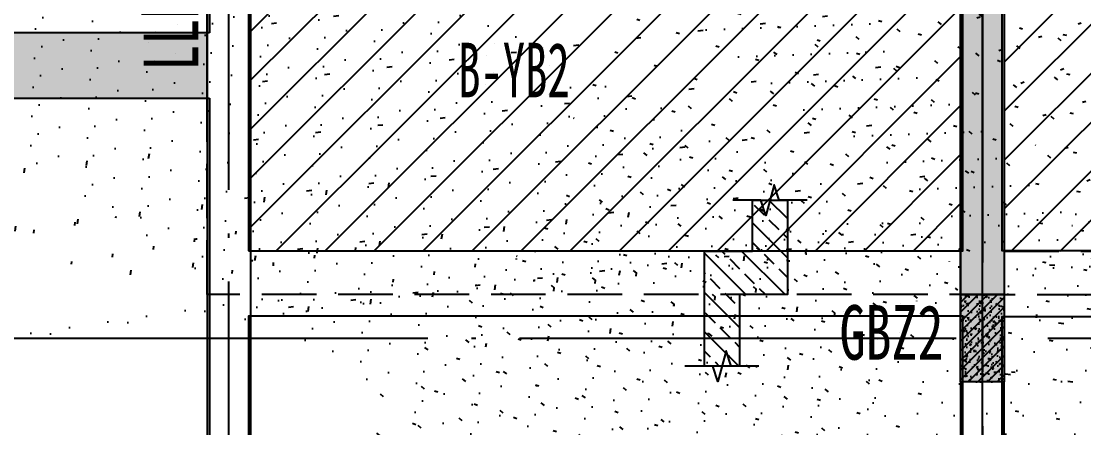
# Model space of a CAD drawing. Extents: x -3200781797 to -8106663, y 494714 to 1244925.
# Drawn here: x -8154202 to -8149336, y 687491 to 689353 of the extents above; entities that cross this region are included whole.
import ezdxf
from ezdxf.enums import TextEntityAlignment as Align
from ezdxf.xclip import XClip

# ---------------------------------------------------------------- set-up
doc = ezdxf.new("R2010")
doc.units = 0
doc.header["$LTSCALE"] = 1000
doc.header["$MEASUREMENT"] = 0
doc.header["$XCLIPFRAME"] = 0
for name, pattern in [('3#-轴线$0$DOTE', [2.4200000000000004, 2, -0.2, 0.02, -0.2]), ('3#4#5#$0$DASH', [0.35, 0.25, -0.1]), ('3#4#5#模板$0$DASH', [0.35, 0.25, -0.1]), ('4#-1F$0$CENTER', [2, 1.25, -0.25, 0.25, -0.25]), ('4#-1F$0$CONTINOUS', [0]), ('CENTER', [2, 1.25, -0.25, 0.25, -0.25])]:
    doc.linetypes.add(name, pattern=pattern)
for name, color, linetype in [('120-墙体$0$S-WALL-BEAM', 120, 'Continuous'), ('3#-轴线$0$A-ANNO-DOTE', 10, '3#-轴线$0$DOTE'), ('3#4#5#$0$PC-SLAB', 6, '3#4#5#$0$DASH'), ('3#4#5#$0$S-ANNO-TEXT', 7, 'Continuous'), ('3#4#5#$0$S-PC-SLAB', 6, 'Continuous'), ('3#4#5#$0$S-WALL-HATC', 253, 'Continuous'), ('3#4#5#模板$0$S-SLAB-TEXT', 120, 'Continuous'), ('3#4#5#模板$0$南北楼-结构布置-地上 -新修改$0$S-ANNO-THIN', 3, 'Continuous'), ('3#4#5#模板$0$南北楼-结构布置-地上 -新修改$0$S-SLAB-HATC', 200, 'Continuous'), ('4#-1F$0$S-WALL', 40, 'Continuous'), ('4#-1F$0$S-WALL-BEAM', 120, 'Continuous'), ('4#-1F$0$S-WALL-COLU', 252, '4#-1F$0$CONTINOUS'), ('4#-1F$0$S-WALL-COLU-HATC', 16, 'Continuous'), ('4#-1F$0$S-WALL-HATC', 253, 'Continuous'), ('4#-1F$0$THIN', 7, 'Continuous'), ('S-WALL-BEAM-TEXT', 2, 'Continuous'), ('S-WALL-COLU-TEXT', 2, 'Continuous'), ('THIN', 7, 'Continuous')]:
    doc.layers.add(name, color=color, linetype=linetype)
doc.styles.add('3#4#5#$0$外部参照 1$0$宋体', font='', dxfattribs={"width": 0.8})
doc.styles.add('楷体GB312', font='', dxfattribs={"width": 0.8})
doc.styles.get('3#4#5#$0$外部参照 1$0$宋体').set_extended_font_data('SimSun')
doc.styles.get('楷体GB312').set_extended_font_data('楷体_GB2312')
pattern_1 = [(45, (-7702.687107387464, -122599.998702767), (-112.2532015133644, 112.2532015133644), [])]

# ---------------------------------------------------------------- blocks, each defined once
blk = doc.blocks.new('2-ll')
at = {"layer": 'S-WALL-BEAM-TEXT', "style": '楷体GB312', "width": 0.7}
blk.add_text('LLk5', height=250, rotation=90, dxfattribs=at).set_placement((-55796.26488330122, -31914.35747051984))
blk = doc.blocks.new('2-an')
at = {"layer": 'S-WALL-COLU-TEXT', "style": '楷体GB312', "width": 0.7}
blk.add_text('GBZ2', height=250, dxfattribs=at).set_placement((-53738.02373446152, -12376.92722454411))
blk = doc.blocks.new('3#4#5#模板$0$A$C4139bdaf')
h = blk.add_hatch()
h.set_pattern_fill('ANSI31', color=251, scale=100)
h.set_pattern_definition(pattern_1)
h.paths.add_polyline_path([(17649.99894117552, 3600.000498155889), (20099.99894117552, 3600.000498155889), (20099.99894117552, 1700.000498155816), (20899.99894117552, 1700.000498155845), (20899.99894117552, 200.0004981558304), (17649.99894117552, 200.0004981558304)])
h = blk.add_hatch()
h.set_pattern_fill('ANSI31', color=251, scale=100)
h.set_pattern_definition(pattern_1)
h.paths.add_polyline_path([(24349.99894117552, 3600.000498155889), (21899.99894117552, 3600.000498155889), (21899.99894117552, 1700.000498155816), (21099.99894117552, 1700.000498155845), (21099.99894117552, 200.0004981558304), (24349.99894117552, 200.0004981558304)])
at = {"layer": '3#4#5#模板$0$南北楼-结构布置-地上 -新修改$0$S-SLAB-HATC'}
h = blk.add_hatch(dxfattribs=at)
h.set_pattern_fill('ANSI33', color=256, scale=20, angle=-90.00000000000001)
h.set_pattern_definition([(315, (7874.642210134014, -99304.50567386462), (89.80256121069155, 89.80256121069151), []), (315, (7874.642210134014, -99394.30827386456), (89.80256121069155, 89.80256121069151), [63.5, -31.75])])
h.paths.add_polyline_path([(20107.19134073507, 432.8276631266344), (20107.19134073437, 0.0004981550155207515), (19887.19134073437, 0.0004981550737284124), (19887.19134073425, -327.1723368733074), (19727.19134073425, -327.1723368733074), (19727.19134073541, 0.0004981558304280043), (19727.19134073541, 200.0004981558304), (19947.19134073541, 200.0004981558304), (19947.19134073541, 432.8276631266926)])
at = {"linetype": '3#4#5#模板$0$DASH'}
for points in [[(17449.99894117552, 3800.000498155889), (20299.99894117552, 3800.000498155889), (20299.99894117552, 1900.00049815583), (21099.99894117552, 1900.00049815586), (21099.99894117552, 0.0004981558304280043), (17449.99894117552, 0.0004981558304280043)], [(24549.99894117552, 3800.000498155889), (21699.99894117552, 3800.000498155889), (21699.99894117552, 1900.00049815583), (20899.99894117552, 1900.00049815586), (20899.99894117552, 0.0004981558304280043), (24549.99894117552, 0.0004981558304280043)], [(17649.99894117552, 3600.000498155889), (20099.99894117552, 3600.000498155889), (20099.99894117552, 1700.000498155816), (20899.99894117552, 1700.000498155845), (20899.99894117552, 200.0004981558304), (17649.99894117552, 200.0004981558304)], [(24349.99894117552, 3600.000498155889), (21899.99894117552, 3600.000498155889), (21899.99894117552, 1700.000498155816), (21099.99894117552, 1700.000498155845), (21099.99894117552, 200.0004981558304), (24349.99894117552, 200.0004981558304)]]:
    blk.add_lwpolyline(points, close=True, dxfattribs=at)
at = {"layer": '3#4#5#模板$0$南北楼-结构布置-地上 -新修改$0$S-ANNO-THIN'}
for points in [[(20196.79134073481, 432.8276631266344), (20068.79134073516, 432.8276631266344), (20046.39134073514, 503.2276631264831), (20007.99134073535, 362.4276631269022), (19985.59134073532, 432.8276631266344), (19857.59134073555, 432.8276631266344)], [(19976.79134073423, -327.1723368736566), (19848.79134073423, -327.1723368732492), (19826.39134073455, -256.7723368731677), (19787.99134073406, -397.5723368730396), (19765.59134073427, -327.1723368728999), (19637.59134073427, -327.1723368724925)]]:
    blk.add_lwpolyline(points, dxfattribs=at)
at = {"layer": '3#4#5#模板$0$南北楼-结构布置-地上 -新修改$0$S-SLAB-HATC'}
blk.add_lwpolyline([(20107.19134073507, 432.8276631266344), (20107.19134073437, 0.0004981550155207515), (19887.19134073437, 0.0004981550737284124), (19887.19134073425, -327.1723368733074), (19727.19134073425, -327.1723368733074), (19727.19134073541, 0.0004981558304280043), (19727.19134073541, 200.0004981558304), (19947.19134073541, 200.0004981558304), (19947.19134073541, 432.8276631266926)], close=True, dxfattribs=at)
blk = doc.blocks.new('3#4#5#$0$ban3')
at = {"layer": '3#4#5#$0$S-WALL-HATC', "ltscale": 100}
h = blk.add_hatch(dxfattribs=at)
h.set_pattern_fill('AR-CONC', color=256, scale=25, angle=-270.0000000000001, style=0)
h.set_pattern_definition([(139.9999999999999, (-37341055835.11649, -2020434459.278713), (15.6880337456489, 179.3150456501884), [18.75, -206.25]), (84.99999999999994, (-37341055835.11649, -2020434459.278713), (-188.048033425003, -34.68783340324987), [15, -165]), (190.4513999999999, (-37341055833.80915, -2020434444.335793), (-172.3598855152383, 144.6273454285055), [15.93504749999987, -175.2855279999978]), (136.1841999999999, (-37341055885.11649, -2020434459.278713), (41.37975358225471, 266.8102621564111), [28.125, -309.375]), (186.6356, (-37341055881.66816, -2020434437.044526), (-243.5294677251103, 233.665676387176), [23.902572, -262.92825]), (81.18419999999995, (-37341055885.11649, -2020434459.278713), (-243.529650231331, 233.665486283407), [22.5, -247.5]), (111, (-37341055872.61649, -2020434434.278713), (100.6547226663348, 149.2267630296154), [18.75, -206.25]), (55.99999999999998, (-37341055872.61649, -2020434434.278713), (-181.2875112617132, 60.82883298039556), [15, -165]), (161.4514, (-37341055864.22858, -2020434421.843154), (-80.63262417748795, 210.0556571453725), [15.9350475, -175.285528]), (127.5, (-37341055835.11649, -2020434459.278713), (-83.22346345782788, 3.039963829322726), [0, -162.9999999999978, 0, -167.4999999999978, 0, -165.6249999999978]), (97.49999999999993, (-37341055835.11649, -2020434459.278713), (-98.60292797059002, 65.76738436053722), [0, -95.5, 0, -159.25, 0, -63.125]), (57.49999999999993, (-37341055835.11649, -2020434515.028713), (5.638717933595033, 133.4556090431022), [0, -62.5, 0, -195, 0, -258.75]), (47.49999999999995, (-37341055835.11649, -2020434540.028713), (-25.02624558307933, 145.7965423355966), [0, -81.25, 0, -129.5, 0, -183.75])])
h.paths.add_polyline_path([(-214482.0009953861, 407075.0001829517), (-214482.0009953861, 407375.0001829517), (-220082.0008581768, 407375.0001829517), (-220082.0008581768, 407075.0001829517)])
h = blk.add_hatch(dxfattribs=at)
h.set_pattern_fill('AR-CONC', color=256, scale=25, angle=-270.0000000000001, style=0)
h.set_pattern_definition([(139.9999999999999, (-37341029879.8108, -2020435458.363382), (15.6880337456489, 179.3150456501884), [18.75, -206.25]), (84.99999999999994, (-37341029879.8108, -2020435458.363382), (-188.048033425003, -34.68783340324987), [15, -165]), (190.4513999999999, (-37341029878.50346, -2020435443.420462), (-172.3598855152383, 144.6273454285055), [15.93504749999987, -175.2855279999978]), (136.1841999999999, (-37341029929.8108, -2020435458.363382), (41.37975358225471, 266.8102621564111), [28.125, -309.375]), (186.6356, (-37341029926.36247, -2020435436.129196), (-243.5294677251103, 233.665676387176), [23.902572, -262.92825]), (81.18419999999995, (-37341029929.8108, -2020435458.363382), (-243.529650231331, 233.665486283407), [22.5, -247.5]), (111, (-37341029917.3108, -2020435433.363382), (100.6547226663348, 149.2267630296154), [18.75, -206.25]), (55.99999999999998, (-37341029917.3108, -2020435433.363382), (-181.2875112617132, 60.82883298039556), [15, -165]), (161.4514, (-37341029908.9229, -2020435420.927824), (-80.63262417748795, 210.0556571453725), [15.9350475, -175.285528]), (127.5, (-37341029879.8108, -2020435458.363382), (-83.22346345782788, 3.039963829322726), [0, -162.9999999999978, 0, -167.4999999999978, 0, -165.6249999999978]), (97.49999999999993, (-37341029879.8108, -2020435458.363382), (-98.60292797059002, 65.76738436053722), [0, -95.5, 0, -159.25, 0, -63.125]), (57.49999999999993, (-37341029879.8108, -2020435514.113382), (5.638717933595033, 133.4556090431022), [0, -62.5, 0, -195, 0, -258.75]), (47.49999999999995, (-37341029879.8108, -2020435539.113382), (-25.02624558307933, 145.7965423355966), [0, -81.25, 0, -129.5, 0, -183.75])])
h.paths.add_polyline_path([(-214282.0078049983, 406075.9155135542), (-214282.0078049983, 406375.9155135542), (-211032.0079422076, 406375.9155135542), (-211032.0079422076, 406075.9155135542)])
at = {"layer": '3#4#5#$0$S-PC-SLAB'}
for points in [[(-214472.0009953861, 407375.0001829517), (-220092.0009953849, 407375.0001829517), (-220092.0009953849, 409775.0001829517), (-214472.0009953861, 409775.0001829517)], [(-214292.0078736024, 406375.9155135542), (-211022.0078736036, 406375.9155135542), (-211022.007587557, 407875.9277280353), (-214292.0075875558, 407875.9277280352)], [(-214292.0078049129, 402075.9156289196), (-211022.007804914, 402075.9156289196), (-211022.0078049995, 406075.9155135542), (-214292.0078049983, 406075.9155135542)]]:
    blk.add_lwpolyline(points, close=True, dxfattribs=at)
blk.add_lwpolyline([(-214472.0009953861, 407075.0001829517), (-214472.0009953861, 404775.0000121126), (-221292.000995802, 404775.0000121126), (-221292.000995802, 405875.0000121126), (-220092.0000025203, 405874.9618342608), (-220092.0009953849, 407075.0001829517), (-214472.0009953861, 407075.0001829517)], dxfattribs=at)
at = {"layer": '3#4#5#$0$S-WALL-HATC', "ltscale": 100}
for points in [[(-214482.0009953861, 407075.0001829517), (-214482.0009953861, 407375.0001829517), (-220082.0008581768, 407375.0001829517), (-220082.0008581768, 407075.0001829517)], [(-214282.0078049983, 406075.9155135542), (-214282.0078049983, 406375.9155135542), (-211032.0079422076, 406375.9155135542), (-211032.0079422076, 406075.9155135542)]]:
    blk.add_lwpolyline(points, close=True, dxfattribs=at)
blk = doc.blocks.new('3#4#5#$0$5#')
at = {"layer": '3#4#5#$0$S-ANNO-TEXT'}
blk.add_blockref('3#4#5#$0$ban3', (378828.7940562447, -247400.000215945), dxfattribs=at)
at = {"layer": '3#4#5#$0$S-ANNO-TEXT', "xscale": -1}
blk.add_blockref('3#4#5#$0$ban3', (-43034.90157780028, -247400.4721099574), dxfattribs=at)
at = {"layer": '3#4#5#$0$PC-SLAB', "linetype": 'ByBlock', "style": '3#4#5#$0$外部参照 1$0$宋体', "width": 0.6}
blk.add_text('B-YB2', height=250, dxfattribs=at).set_placement((165751.550138473, 159804.2312724185), align=Align.MIDDLE)
blk = doc.blocks.new('120-墙体')
at = {"layer": '120-墙体$0$S-WALL-BEAM'}
blk.add_lwpolyline([(-2549.999210441369, -3300.000287245691), (-2749.999602464784, -3300.000287245691), (-2750.0002049373, -8000.000515879853), (-2549.999812913884, -8000.000515879852)], close=True, dxfattribs=at)
blk = doc.blocks.new('3#-轴线')
at = {"layer": '3#-轴线$0$A-ANNO-DOTE'}
for points in [[(20900, -16100), (20900, 5500)], [(17450, -16100), (17450, -3200)], [(-3000, -7100), (44800, -7100)]]:
    blk.add_lwpolyline(points, dxfattribs=at)

msp = doc.modelspace()

# ---------------------------------------------------------------- hatches: boundary and pattern name
at = {"layer": '4#-1F$0$S-WALL-COLU-HATC'}
h = msp.add_hatch(dxfattribs=at)
h.set_pattern_fill('AR-CONC', color=256, scale=10)
h.set_pattern_definition([(49.99999999999999, (-8159258.836946374, 450442.79675123), (71.72601826007535, -6.275213498259511), [7.5, -82.5]), (355, (-8159258.836946374, 450442.79675123), (-13.8751333613, 75.21921337000119), [6, -66]), (100.4514, (-8159252.859778374, 450442.27381723), (57.85093817140216, 68.94395420609536), [6.374018999999972, -70.11421119999954]), (46.18420000000002, (-8159258.836946374, 450462.79675123), (106.7241048625644, -16.55190143290181), [11.2499999999999, -123.7499999999992]), (96.6356, (-8159249.943271874, 450461.4174205299), (93.46627055487033, 97.41178709004417), [9.561028799999999, -105.1713]), (351.1842, (-8159258.836946374, 450462.79675123), (93.46619451336272, 97.41186009253246), [9, -99]), (21, (-8159248.836946374, 450457.79675123), (59.69070521184616, -40.26188906653388), [7.5, -82.5]), (326.0000000000001, (-8159248.836946374, 450457.79675123), (24.33153319215817, 72.5150045046853), [6, -66]), (71.4514, (-8159243.862723074, 450454.4415906299), (84.02226285814899, 32.25304967099524), [6.374019000000001, -70.1142112]), (37.50000000000001, (-8159258.836946374, 450442.79675123), (1.215985531729067, 33.28938538313115), [0, -65.19999999999999, 0, -67, 0, -66.25]), (7.499999999999999, (-8159258.836946374, 450442.79675123), (26.30695374421486, 39.44117118823603), [0, -38.2, 0, -63.7, 0, -25.25]), (327.5, (-8159281.136946374, 450442.79675123), (53.3822436172409, -2.255487173437976), [0, -25, 0, -78, 0, -103.5]), (317.5, (-8159291.136946374, 450442.79675123), (58.31861693423862, 10.01049823323177), [0, -32.5, 0, -51.8, 0, -73.5])])
h.paths.add_polyline_path([(-8149900.435511587, 688100.6303920024), (-8149700.435511587, 688100.6303920024), (-8149700.435511587, 687700.6303920024), (-8149900.435511587, 687700.6303920024)])
h = msp.add_hatch(dxfattribs=at)
h.set_pattern_fill('ANSI31', color=256, scale=250, style=0)
h.set_pattern_definition([(45, (-8159258.836946374, 450442.79675123), (-22.09708691207961, 22.09708691207961), [])])
h.paths.add_polyline_path([(-8149700.435511587, 688100.6303920024), (-8149900.435511587, 688100.6303920024), (-8149900.435511587, 687700.6303920024), (-8149700.435511587, 687700.6303920024)])
at = {"layer": '4#-1F$0$S-WALL-HATC'}
msp.add_hatch(color=256, dxfattribs=at).paths.add_polyline_path([(-8149700.435511587, 687700.6303920024), (-8149900.435511587, 687700.6303920024), (-8149900.435511587, 689800.629999979), (-8149950.435511587, 689800.629999979), (-8149950.435511587, 690000.6303920024), (-8149650.435511587, 690000.6303920024), (-8149650.435511587, 689800.629999979), (-8149700.435511587, 689800.629999979)])

# ---------------------------------------------------------------- linework, layer by layer
at = {"layer": '4#-1F$0$S-WALL', "elevation": 1.357726094855704e-08}
msp.add_lwpolyline([(-8149700.435511587, 687700.6303920024), (-8149900.435511587, 687700.6303920024), (-8149900.435511587, 689800.629999979), (-8149950.435511587, 689800.629999979), (-8149950.435511587, 690000.6303920024), (-8149650.435511587, 690000.6303920024), (-8149650.435511587, 689800.629999979), (-8149700.435511587, 689800.629999979)], close=True, dxfattribs=at)
at = {"layer": '4#-1F$0$S-WALL-BEAM', "elevation": 1.357726094855704e-08}
msp.add_lwpolyline([(-8149700.435315575, 687700.6303920024), (-8149900.435707599, 687700.6303920024), (-8149900.435511588, 686500.6303920025), (-8149700.435119565, 686500.6303920025)], close=True, dxfattribs=at)
at = {"layer": '4#-1F$0$S-WALL-COLU', "lineweight": -2, "elevation": 1.357726094855704e-08}
msp.add_lwpolyline([(-8149900.435511587, 688100.6303920024), (-8149700.435511587, 688100.6303920024), (-8149700.435511587, 687700.6303920024), (-8149900.435511587, 687700.6303920024)], close=True, dxfattribs=at)
at = {"layer": '4#-1F$0$THIN', "linetype": '4#-1F$0$CENTER'}
msp.add_line((-8149800.435511587, 697497.5724724733), (-8149800.435511587, 679842.5582427479), dxfattribs=at)
at = {"layer": 'THIN', "linetype": 'CENTER'}
msp.add_line((-8149800.436213436, 679676.2988701666), (-8149800.436213436, 697140.6623640019), dxfattribs=at)

# ---------------------------------------------------------------- block references
for name, p in [('3#-轴线', (-8170700.435511587, 695000.6301960945)), ('120-墙体', (-8150600.435511587, 695000.6301960945))]:
    msp.add_blockref(name, p)
at = {"layer": '3#4#5#$0$S-PC-SLAB'}
msp.add_blockref('3#4#5#$0$5#', (-8317697.228573337, 529325.6302290878), dxfattribs=at)
at = {"layer": '3#4#5#模板$0$S-SLAB-TEXT'}
msp.add_blockref('3#4#5#模板$0$A$C4139bdaf', (-8170800.434478921, 688100.6298939504), dxfattribs=at)
at = {"layer": 'S-WALL-BEAM-TEXT'}
ref = msp.add_blockref('2-ll', (-8097595.098357948, 721040.877610043), dxfattribs=at)
XClip(ref).set_block_clipping_path([(-73974.98710724246, -42162.384814564604), (-52205.33715358935, -25540.247413948528)])
at = {"layer": 'S-WALL-COLU-TEXT'}
ref = msp.add_blockref('2-an', (-8096716.942069792, 700179.5766181189), dxfattribs=at)
XClip(ref).set_block_clipping_path([(-75609.30825070385, -17078.798998930026), (-52441.64370402135, -740.102985624224)])

doc.saveas('drawing.dxf')
